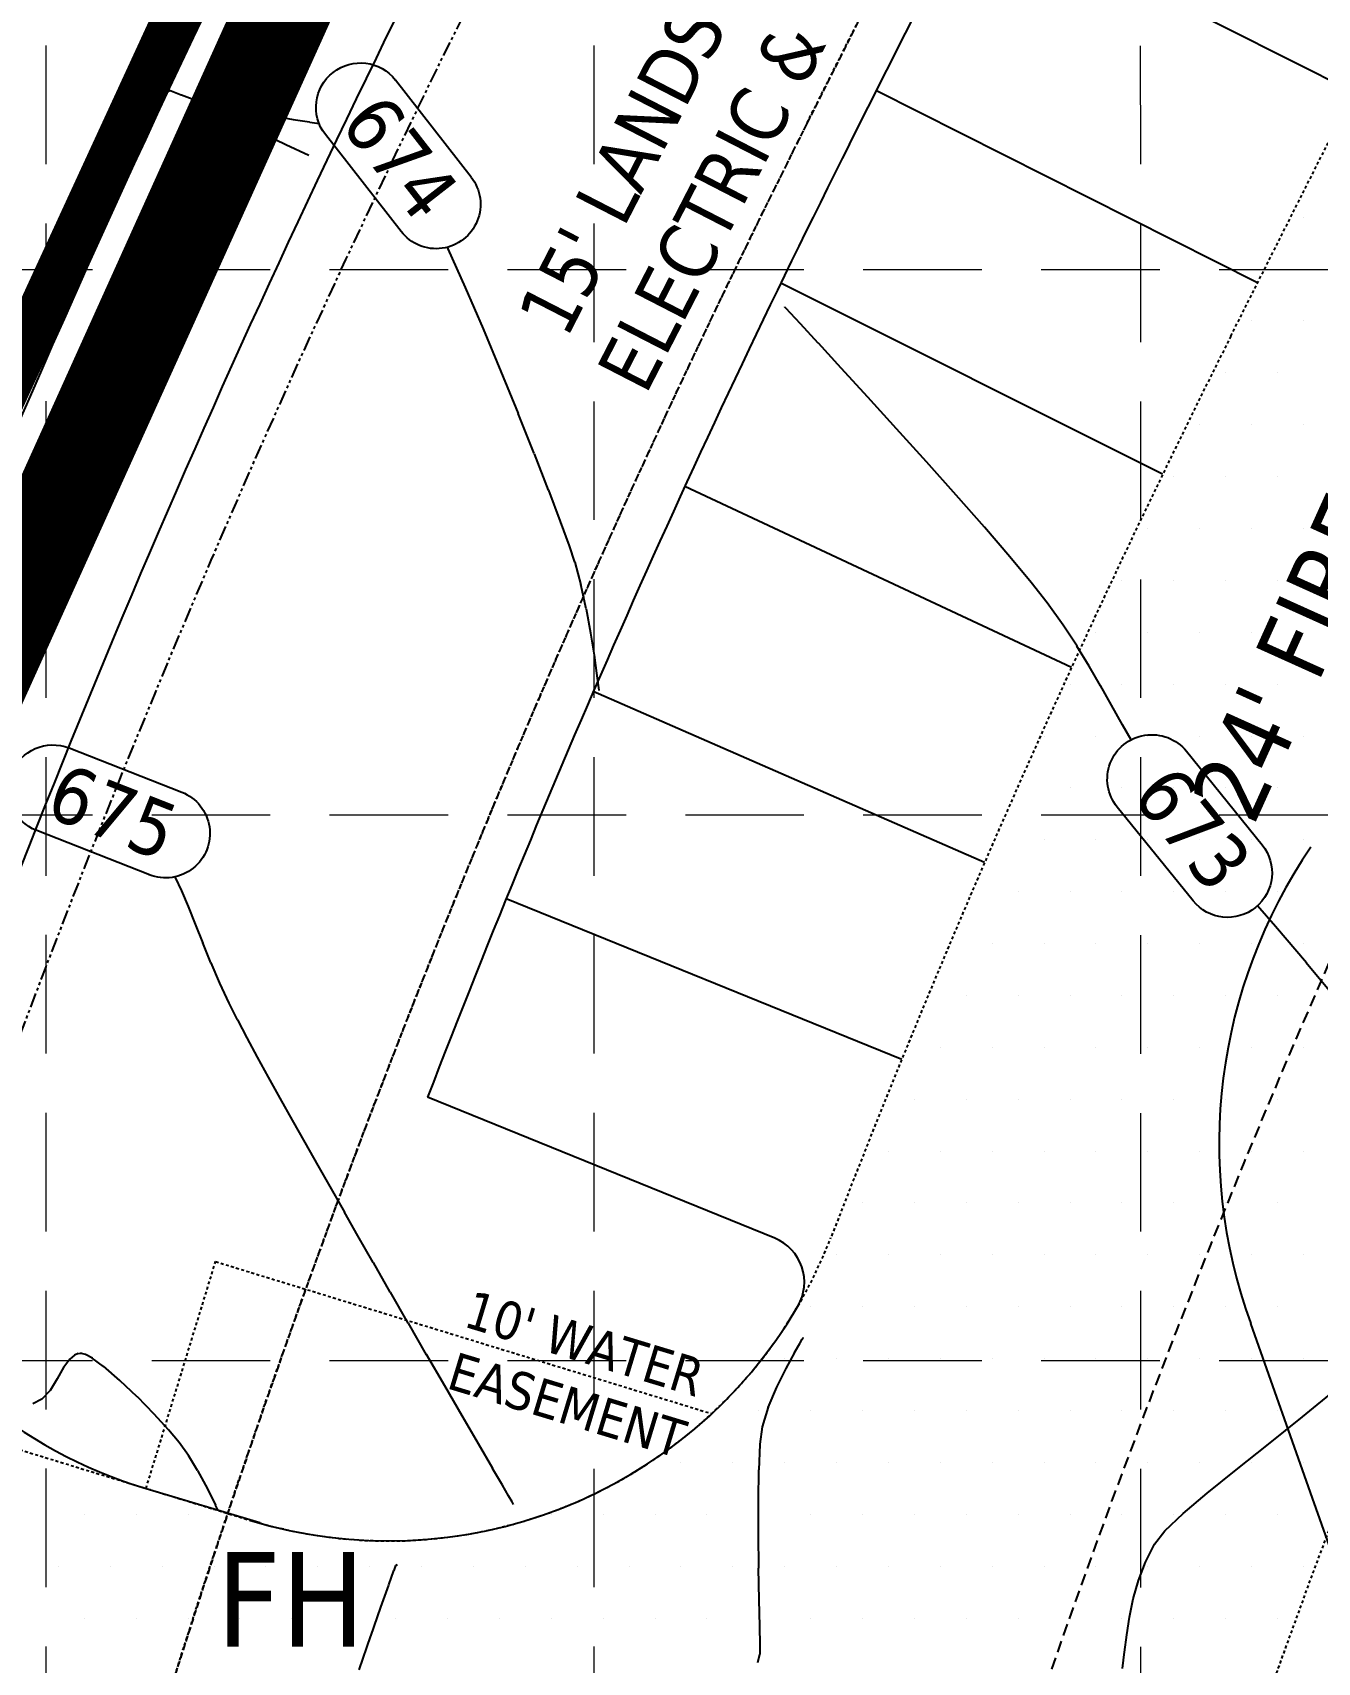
# Model space of a CAD drawing. Header units: inches. Extents: x 6967 to 7890, y 13663 to 15138.
# Drawn here: x 7129.1 to 7183.2, y 14203.8 to 14272.5 of the extents above; entities that cross this region are included whole.
import ezdxf

# ---------------------------------------------------------------- set-up
doc = ezdxf.new("R2010")
doc.units = ezdxf.units.IN
doc.header["$MEASUREMENT"] = 0
for name, pattern in [('DASHED', [0.75, 0.5, -0.25]), ('DASHED2', [0.375, 0.25, -0.125]), ('HIDDEN', [0.375, 0.25, -0.125]), ('XGWI003AR$0$HIDDEN2', [0.1875, 0.125, -0.0625]), ('xGWI003pt$0$HIDDEN2', [0.1875, 0.125, -0.0625]), ('xGWI003pt$0$PHANTOM2', [1.25, 0.625, -0.125, 0.125, -0.125, 0.125, -0.125])]:
    doc.linetypes.add(name, pattern=pattern)
for name, color, linetype in [('C-ANNO-EASE-N', 6, 'Continuous'), ('C-ANNO-WATR-N', 4, 'Continuous'), ('C-SITE-BLDG-STBK-N', 7, 'DASHED'), ('C-SITE-LSCP-STBK-N', 2, 'HIDDEN'), ('C-SITE-STBK-LSCP-N', 7, 'DASHED2'), ('EC', 35, 'Continuous'), ('GRID', 254, 'HIDDEN'), ('LIMITS OF DISTURBANCE', 1, 'HIDDEN'), ('PC', 35, 'Continuous'), ('SILT FENCE', 200, 'Continuous'), ('V-ESMT-ACCS-TXT-N', 7, 'Continuous'), ('V-ROAD-BACK-P', 2, 'Continuous'), ('XGWI003AR$0$C-PKNG-CURB-FACE-N', 4, 'Continuous'), ('XGWI003AR$0$C-PKNG-FIRE-HTCH-N', 2, 'Continuous'), ('XGWI003AR$0$C-PKNG-FIRE-N', 2, 'XGWI003AR$0$HIDDEN2'), ('XGWI003AR$0$C-PKNG-STRP-N', 6, 'Continuous'), ('XGWI003AR$0$C-SITE-WALK-N', 2, 'Continuous'), ('xGWI003pt$0$C-BNDY-E', 3, 'xGWI003pt$0$PHANTOM2'), ('xGWI003pt$0$C-EASE-WATR-N', 2, 'xGWI003pt$0$HIDDEN2'), ('xGWI003pt$0$C-ESMT-ELEC', 14, 'xGWI003pt$0$HIDDEN2')]:
    doc.layers.add(name, color=color, linetype=linetype)
doc.styles.add('L100', font='TAHOMA.TTF', dxfattribs={"height": 4})
doc.styles.add('L40', font='TAHOMA.TTF', dxfattribs={"height": 1.6})
doc.styles.add('L50', font='TAHOMA.TTF', dxfattribs={"height": 2})

msp = doc.modelspace()

# ---------------------------------------------------------------- linework, layer by layer
at = {"layer": 'C-SITE-BLDG-STBK-N'}
msp.add_arc((7559.18, 14068.524), 410, 153.27169, 170.49731, dxfattribs=at)
at = {"layer": 'C-SITE-LSCP-STBK-N', "color": 253}
msp.add_line((7195.907, 14336.538), (7161.729, 14268.667), dxfattribs=at)
msp.add_arc((7558.063, 14069.084), 443.751, 153.27139, 170.57301, dxfattribs=at)
at = {"layer": 'EC', "color": 35, "elevation": 674}
for points in [[(7136.161, 14269.594), (7135.912, 14269.735)], [(7137.604, 14268.815), (7137.274, 14268.985)], [(7138.151, 14268.533), (7137.604, 14268.815)]]:
    msp.add_lwpolyline(points, dxfattribs=at)
at = {"layer": 'EC', "color": 35, "extrusion": (-0.495683, -0.868504, 0), "elevation": -15930.467}
msp.add_lwpolyline([(-875.036, 674), (-875.411, 674)], dxfattribs=at)
at = {"layer": 'EC', "color": 35, "extrusion": (-0.484672, -0.874696, 0), "elevation": -15940.25}
msp.add_lwpolyline([(-673.289, 674), (-673.722, 674)], dxfattribs=at)
at = {"layer": 'EC', "color": 35, "extrusion": (0.462666, 0.886533, 0), "elevation": 15952.096}
msp.add_lwpolyline([(274.346, 674), (274.808, 674)], dxfattribs=at)
at = {"layer": 'EC', "color": 35, "extrusion": (-0.451806, -0.892116, 0), "elevation": -15954.249}
msp.add_lwpolyline([(-77.732, 674), (-78.545, 674)], dxfattribs=at)
at = {"layer": 'EC', "color": 35, "extrusion": (-0.440635, -0.897686, 0), "elevation": -15953.976}
msp.add_lwpolyline([(122.384, 674), (121.42, 674)], dxfattribs=at)
at = {"layer": 'EC', "color": 35, "extrusion": (-0.425493, -0.904962, 0), "elevation": -15949.669}
msp.add_lwpolyline([(391.446, 674), (390.378, 674)], dxfattribs=at)
at = {"layer": 'GRID', "color": 252, "linetype": 'HIDDEN', "lineweight": 0, "ltscale": 20}
for p, q in [((7129.617, 13779.423), (7129.689, 15112.735)), ((7152.792, 13779.419), (7152.669, 15112.65)), ((7175.876, 13779.416), (7175.641, 15112.67)), ((6991.593, 14262.486), (7865.68, 14262.486)), ((6991.593, 14239.484), (7865.68, 14239.484)), ((6991.593, 14216.481), (7865.68, 14216.481))]:
    msp.add_line(p, q, dxfattribs=at)
at = {"layer": 'LIMITS OF DISTURBANCE', "linetype": 'DASHED', "ltscale": 25, "const_width": 2}
msp.add_lwpolyline([(7626.68, 14301.006), (7537.696, 14305.63), (7486.929, 14312.377), (7396.549, 14337.663), (7372.92, 14344.826), (7341.409, 14355.654), (7272.761, 14383.79), (7321.112, 14493.627), (7084.447, 14614.894), (7078.433, 14602.87), (7300.437, 14489.887), (7255.526, 14390.868), (7231.156, 14402.508, 0.426649), (7192.435, 14387.891), (7143.122, 14290.437, 0.055483), (7100.956, 14177.591), (7091.992, 14135.021), (7118.278, 14130.517), (7275.487, 14103.266), (7373.361, 14083.725), (7470.495, 14064.556), (7646.846, 14024.455)], format="xyb", dxfattribs=at)
at = {"layer": 'PC', "color": 25, "extrusion": (0.705772, -0.708439, 0), "elevation": -5073.869}
msp.add_lwpolyline([(15125.941, 674), (15125.886, 674)], dxfattribs=at)
at = {"layer": 'PC', "color": 25, "extrusion": (0.6142, -0.78915, 0), "elevation": -6878.97}
msp.add_lwpolyline([(14395.121, 674), (14395.069, 674)], dxfattribs=at)
at = {"layer": 'PC', "color": 25, "extrusion": (-0.372244, -0.928135, 0), "elevation": -15900.415}
msp.add_lwpolyline([(1310.32, 674), (1310.165, 674)], dxfattribs=at)
at = {"layer": 'PC', "color": 25, "extrusion": (0.374859, 0.927082, 0), "elevation": 15904.046}
msp.add_lwpolyline([(-1265.868, 674), (-1265.491, 674)], dxfattribs=at)
at = {"layer": 'PC', "color": 25, "linetype": 'Continuous', "extrusion": (0.788347, 0.61523, 0)}
for points, elevation in [([(6854.657, 674), (6849.47, 674)], 14411.869), ([(6849.47, 674), (6854.657, 674)], 14408.126)]:
    msp.add_lwpolyline(points, dxfattribs=dict(at, elevation=elevation))
at = {"layer": 'PC', "color": 25}
for points, elevation in [([(7135.797, 14269.657), (7135.341, 14269.828)], 674), ([(7136.26, 14269.508), (7135.797, 14269.657)], 674), ([(7136.61, 14269.429), (7136.26, 14269.508)], 674), ([(7138.831, 14269.045), (7138.202, 14269.163)], 674), ([(7140.065, 14268.786), (7139.467, 14268.903)], 674), ([(7148.074, 14259.975), (7147.322, 14261.721)], 674), ([(7163.165, 14258.322), (7162.201, 14259.369)], 673), ([(7164.283, 14257.102), (7163.165, 14258.322)], 673), ([(7165.5, 14255.764), (7164.283, 14257.102)], 673), ([(7166.763, 14254.366), (7165.5, 14255.764)], 673), ([(7150.826, 14253.177), (7150.226, 14254.715)], 674), ([(7168.016, 14252.963), (7166.763, 14254.366)], 673), ([(7151.937, 14250.147), (7151.706, 14250.826)], 674), ([(7171.851, 14248.428), (7171.178, 14249.287)], 673), ([(7152.607, 14247.148), (7152.42, 14248.166)], 674), ([(7174.101, 14244.934), (7173.623, 14245.758)], 673), ([(7152.948, 14244.73), (7152.949, 14244.733)], 674), ([(7152.952, 14244.743), (7152.954, 14244.751)], 674), ([(7175.028, 14243.281), (7174.561, 14244.115)], 673), ([(7175.388, 14242.653), (7175.028, 14243.281)], 673), ([(7135.646, 14235.618), (7135.364, 14236.281)], 675), ([(7136.257, 14234.083), (7135.942, 14234.879)], 675), ([(7138.116, 14230.084), (7137.718, 14230.842)], 675), ([(7138.551, 14229.277), (7138.116, 14230.084)], 675), ([(7139.511, 14227.538), (7139.017, 14228.426)], 675), ([(7140.028, 14226.618), (7139.511, 14227.538)], 675), ([(7140.563, 14225.672), (7140.028, 14226.618)], 675), ([(7141.668, 14223.722), (7141.111, 14224.705)], 675), ([(7142.23, 14222.731), (7141.668, 14223.722)], 675), ([(7161.419, 14217.203), (7161.523, 14217.381)], 674), ([(7161.553, 14217.438), (7161.556, 14217.446)], 674), ([(7130.107, 14215.706), (7129.809, 14215.218)], 676), ([(7160.447, 14215.357), (7160.838, 14216.152)], 674), ([(7147.184, 14214.143), (7146.448, 14215.408)], 675), ([(7182.617, 14214.103), (7184.07, 14215.297)], 673), ([(7159.841, 14213.681), (7160.092, 14214.508)], 674), ([(7147.865, 14212.972), (7147.184, 14214.143)], 675), ([(7159.747, 14212.949), (7159.841, 14213.681)], 674), ([(7136.367, 14211.232), (7136.032, 14211.847)], 676), ([(7149.14, 14210.777), (7148.881, 14211.224)], 675), ([(7136.851, 14210.241), (7136.784, 14210.388)], 676), ([(7136.872, 14210.194), (7136.851, 14210.241)], 676), ([(7149.351, 14210.413), (7149.287, 14210.525)], 675), ([(7176.812, 14209.302), (7177.576, 14210.027)], 673), ([(7175.99, 14207.973), (7176.368, 14208.742)], 673), ([(7143.752, 14206.078), (7144.085, 14207.017)], 675), ([(7143.33, 14204.866), (7143.752, 14206.078)], 675), ([(7159.745, 14204.475), (7159.733, 14205.276)], 674)]:
    msp.add_lwpolyline(points, dxfattribs=dict(at, elevation=elevation))
at = {"layer": 'PC', "color": 25, "extrusion": (-0.171971, -0.985102, 0), "elevation": -15284.136}
msp.add_lwpolyline([(4576.817, 674), (4576.354, 674)], dxfattribs=at)
at = {"layer": 'PC', "color": 25, "extrusion": (-0.158989, -0.98728, 0), "elevation": -15222.563}
msp.add_lwpolyline([(4778.163, 674), (4777.617, 674)], dxfattribs=at)
at = {"layer": 'PC', "color": 25, "extrusion": (-0.164689, -0.986345, 0), "elevation": -15249.911}
msp.add_lwpolyline([(4690.752, 674), (4690.148, 674)], dxfattribs=at)
at = {"layer": 'PC', "color": 25, "extrusion": (-0.218151, -0.975915, 0), "elevation": -15482.717}
msp.add_lwpolyline([(3854.745, 674), (3854.093, 674)], dxfattribs=at)
at = {"layer": 'PC', "color": 25, "extrusion": (-0.146915, -0.989149, 0), "elevation": -15162.942}
msp.add_lwpolyline([(4966.978, 674), (4966.282, 674)], dxfattribs=at)
at = {"layer": 'PC', "color": 25, "extrusion": (-0.154058, -0.988062, 0), "elevation": -15198.431}
msp.add_lwpolyline([(4857.708, 674), (4857.301, 674)], dxfattribs=at)
at = {"layer": 'PC', "color": 25, "extrusion": (0.904959, 0.425498, 0), "elevation": 12536.402}
msp.add_lwpolyline([(9866.894, 674), (9866.97, 674)], dxfattribs=at)
at = {"layer": 'PC', "color": 25, "extrusion": (0.912958, 0.408054, 0), "elevation": 12344.756}
msp.add_lwpolyline([(10103.855, 674), (10105.641, 674)], dxfattribs=at)
at = {"layer": 'PC', "color": 25, "extrusion": (0.731584, 0.681751, 0), "elevation": 14961.103}
msp.add_lwpolyline([(5551.171, 673), (5551.182, 673)], dxfattribs=at)
at = {"layer": 'PC', "color": 25, "extrusion": (0.731893, 0.681419, 0), "elevation": 14958.582}
msp.add_lwpolyline([(5557.875, 673), (5557.959, 673)], dxfattribs=at)
at = {"layer": 'PC', "color": 25, "extrusion": (0.732389, 0.680886, 0), "elevation": 14954.531}
msp.add_lwpolyline([(5568.491, 673), (5568.766, 673)], dxfattribs=at)
at = {"layer": 'PC', "color": 25, "extrusion": (0.733144, 0.680074, 0), "elevation": 14948.349}
msp.add_lwpolyline([(5584.451, 673), (5585.066, 673)], dxfattribs=at)
at = {"layer": 'PC', "color": 25, "extrusion": (0.92246, 0.386092, 0), "elevation": 12099.482}
msp.add_lwpolyline([(10392.495, 674), (10394.44, 674)], dxfattribs=at)
at = {"layer": 'PC', "color": 25, "extrusion": (0.734246, 0.678884, 0), "elevation": 14939.269}
msp.add_lwpolyline([(5607.582, 673), (5608.695, 673)], dxfattribs=at)
at = {"layer": 'PC', "color": 25, "extrusion": (0.925742, 0.378157, 0), "elevation": 12009.794}
msp.add_lwpolyline([(10494.094, 674), (10496.012, 674)], dxfattribs=at)
at = {"layer": 'PC', "color": 25, "extrusion": (0.928632, 0.371001, 0), "elevation": 11928.446}
msp.add_lwpolyline([(10584.65, 674), (10586.47, 674)], dxfattribs=at)
at = {"layer": 'PC', "color": 25, "extrusion": (0.934629, 0.355623, 0), "elevation": 11752.135}
msp.add_lwpolyline([(10777.026, 674), (10778.437, 674)], dxfattribs=at)
at = {"layer": 'PC', "color": 25, "extrusion": (0.750605, 0.660752, 0), "elevation": 14798.014}
msp.add_lwpolyline([(5960.262, 673), (5962.063, 673)], dxfattribs=at)
at = {"layer": 'PC', "color": 25, "extrusion": (0.938963, 0.344018, 0), "elevation": 11617.729}
msp.add_lwpolyline([(10920.684, 674), (10921.783, 674)], dxfattribs=at)
at = {"layer": 'PC', "color": 25, "extrusion": (0.757512, 0.652821, 0), "elevation": 14734.511}
msp.add_lwpolyline([(6113.921, 673), (6115.563, 673)], dxfattribs=at)
at = {"layer": 'PC', "color": 25, "extrusion": (0.965197, 0.261525, 0), "elevation": 10629.797}
msp.add_lwpolyline([(11882.793, 674), (11883.783, 674)], dxfattribs=at)
at = {"layer": 'PC', "color": 25, "extrusion": (0.768275, 0.64012, 0), "elevation": 14630.69}
msp.add_lwpolyline([(6356.956, 673), (6358.361, 673)], dxfattribs=at)
at = {"layer": 'PC', "color": 25, "extrusion": (0.976981, 0.213329, 0), "elevation": 10027.316}
msp.add_lwpolyline([(12394.365, 674), (12395.415, 674)], dxfattribs=at)
at = {"layer": 'PC', "color": 25, "extrusion": (0.814145, 0.580661, 0), "elevation": 14112.439}
msp.add_lwpolyline([(7434.718, 673), (7435.873, 673)], dxfattribs=at)
at = {"layer": 'PC', "color": 25, "extrusion": (0.834817, 0.550528, 0), "elevation": 13831.382}
msp.add_lwpolyline([(7944.307, 673), (7945.366, 673)], dxfattribs=at)
at = {"layer": 'PC', "color": 25, "extrusion": (0.987397, 0.158262, 0), "elevation": 9317.248}
msp.add_lwpolyline([(12934.664, 674), (12935.606, 674)], dxfattribs=at)
at = {"layer": 'PC', "color": 25, "extrusion": (0.852288, 0.523072, 0), "elevation": 13565.555}
msp.add_lwpolyline([(8389.172, 673), (8390.163, 673)], dxfattribs=at)
at = {"layer": 'PC', "color": 25, "extrusion": (0.989984, 0.141179, 0), "elevation": 9092.38}
msp.add_lwpolyline([(13092.941, 674), (13093.712, 674)], dxfattribs=at)
at = {"layer": 'PC', "color": 25, "extrusion": (0.991768, 0.128048, 0), "elevation": 8918.079}
msp.add_lwpolyline([(13211.761, 674), (13212.281, 674)], dxfattribs=at)
at = {"layer": 'PC', "color": 25, "extrusion": (0.992978, 0.1183, 0), "elevation": 8787.883}
msp.add_lwpolyline([(13298.526, 674), (13298.717, 674)], dxfattribs=at)
at = {"layer": 'PC', "color": 25, "extrusion": (0.959348, -0.282225, 0), "elevation": 2841.956}
msp.add_lwpolyline([(15684.399, 674), (15684.41, 674)], dxfattribs=at)
at = {"layer": 'PC', "color": 25, "extrusion": (0.871935, 0.489621, 0), "elevation": 13229.97}
msp.add_lwpolyline([(8907.133, 673), (8908.074, 673)], dxfattribs=at)
at = {"layer": 'PC', "color": 25, "linetype": 'Continuous', "extrusion": (-0.36566, -0.930748, 0), "elevation": -15863.387}
msp.add_lwpolyline([(1428.966, 675), (1434.062, 675)], dxfattribs=at)
at = {"layer": 'PC', "color": 25, "linetype": 'Continuous', "elevation": 673}
msp.add_lwpolyline([(7177.716, 14242.171), (7180.912, 14238.22)], dxfattribs=at)
at = {"layer": 'PC', "color": 25, "linetype": 'Continuous', "extrusion": (0.777523, 0.628855, 0), "elevation": 14533.346}
msp.add_lwpolyline([(6554.788, 673), (6559.87, 673)], dxfattribs=at)
at = {"layer": 'PC', "color": 25, "linetype": 'Continuous', "extrusion": (0.36566, 0.930748, 0), "elevation": 15859.645}
msp.add_lwpolyline([(-1434.062, 675), (-1428.966, 675)], dxfattribs=at)
at = {"layer": 'PC', "color": 25, "extrusion": (0.859442, 0.511233, 0), "elevation": 13410.546}
msp.add_lwpolyline([(8588.052, 675), (8588.083, 675)], dxfattribs=at)
at = {"layer": 'PC', "color": 25, "extrusion": (0.901016, 0.433785, 0), "elevation": 12604.569}
msp.add_lwpolyline([(9731.905, 675), (9732.534, 675)], dxfattribs=at)
at = {"layer": 'PC', "color": 25, "extrusion": (0.928351, 0.371704, 0), "elevation": 11915.822}
msp.add_lwpolyline([(10562.511, 675), (10563.307, 675)], dxfattribs=at)
at = {"layer": 'PC', "color": 25, "extrusion": (0.758043, 0.652204, 0), "elevation": 14727.85}
msp.add_lwpolyline([(6106.798, 673), (6107.946, 673)], dxfattribs=at)
at = {"layer": 'PC', "color": 25, "extrusion": (0.761828, 0.64778, 0), "elevation": 14692.045}
msp.add_lwpolyline([(6190.425, 673), (6192.442, 673)], dxfattribs=at)
at = {"layer": 'PC', "color": 25, "extrusion": (0.926645, 0.375938, 0), "elevation": 11963.904}
msp.add_lwpolyline([(10506.254, 675), (10507.154, 675)], dxfattribs=at)
at = {"layer": 'PC', "color": 25, "extrusion": (0.918552, 0.395301, 0), "elevation": 12181.749}
msp.add_lwpolyline([(10251.943, 675), (10252.871, 675)], dxfattribs=at)
at = {"layer": 'PC', "color": 25, "extrusion": (0.769276, 0.638917, 0), "elevation": 14619.394}
msp.add_lwpolyline([(6358.04, 673), (6360.1, 673)], dxfattribs=at)
at = {"layer": 'PC', "color": 25, "extrusion": (0.905021, 0.425367, 0), "elevation": 12513.093}
msp.add_lwpolyline([(9843.848, 675), (9844.788, 675)], dxfattribs=at)
at = {"layer": 'PC', "color": 25, "extrusion": (0.892071, 0.451895, 0), "elevation": 12798.194}
msp.add_lwpolyline([(9469.431, 675), (9470.22, 675)], dxfattribs=at)
at = {"layer": 'PC', "color": 25, "extrusion": (0.876743, 0.48096, 0), "elevation": 13102.383}
msp.add_lwpolyline([(9041.086, 675), (9042.056, 675)], dxfattribs=at)
at = {"layer": 'PC', "color": 25, "extrusion": (0.869903, 0.493222, 0), "elevation": 13228.014}
msp.add_lwpolyline([(8851.967, 675), (8853.079, 675)], dxfattribs=at)
at = {"layer": 'PC', "color": 25, "extrusion": (0.869409, 0.494093, 0), "elevation": 13236.869}
msp.add_lwpolyline([(8835.31, 675), (8836.448, 675)], dxfattribs=at)
at = {"layer": 'PC', "color": 25, "extrusion": (0.867718, 0.497057, 0), "elevation": 13266.94}
msp.add_lwpolyline([(8788.783, 675), (8790.091, 675)], dxfattribs=at)
at = {"layer": 'PC', "color": 25, "extrusion": (0.866607, 0.498992, 0), "elevation": 13286.518}
msp.add_lwpolyline([(8757.726, 675), (8759.157, 675)], dxfattribs=at)
at = {"layer": 'PC', "color": 25, "extrusion": (0.865835, 0.50033, 0), "elevation": 13300.033}
msp.add_lwpolyline([(8735.678, 675), (8737.187, 675)], dxfattribs=at)
at = {"layer": 'PC', "color": 25, "extrusion": (0.865284, 0.501283, 0), "elevation": 13309.642}
msp.add_lwpolyline([(8719.492, 675), (8721.031, 675)], dxfattribs=at)
at = {"layer": 'PC', "color": 25, "extrusion": (0.868102, -0.496386, 0), "elevation": -840.382}
msp.add_lwpolyline([(15896.364, 674), (15896.809, 674)], dxfattribs=at)
at = {"layer": 'PC', "color": 25, "extrusion": (0.879028, -0.476771, 0), "elevation": -483.256}
msp.add_lwpolyline([(15911.876, 674), (15911.941, 674)], dxfattribs=at)
at = {"layer": 'PC', "color": 25, "extrusion": (0.805489, -0.59261, 0), "elevation": -2681.215}
msp.add_lwpolyline([(15676.959, 676), (15676.547, 676)], dxfattribs=at)
at = {"layer": 'PC', "color": 25, "extrusion": (0.636963, -0.770894, 0), "elevation": -6417.495}
msp.add_lwpolyline([(14552.645, 676), (14552.379, 676)], dxfattribs=at)
at = {"layer": 'PC', "color": 25, "extrusion": (0.374411, -0.927263, 0), "elevation": -10512.764}
msp.add_lwpolyline([(11935.218, 676), (11935.054, 676)], dxfattribs=at)
at = {"layer": 'PC', "color": 25, "extrusion": (0.150254, -0.988647, 0), "elevation": -12983.91}
msp.add_lwpolyline([(9186.253, 676), (9186.17, 676)], dxfattribs=at)
at = {"layer": 'PC', "color": 25, "extrusion": (-0.041935, -0.99912, 0), "elevation": -14503.316}
msp.add_lwpolyline([(6528.692, 676), (6528.628, 676)], dxfattribs=at)
at = {"layer": 'PC', "color": 25, "extrusion": (-0.275581, -0.961278, 0), "elevation": -15631.483}
msp.add_lwpolyline([(2937.292, 676), (2937.13, 676)], dxfattribs=at)
at = {"layer": 'PC', "color": 25, "extrusion": (0.468797, 0.883306, 0), "elevation": 15900.857}
msp.add_lwpolyline([(365.314, 676), (365.645, 676)], dxfattribs=at)
at = {"layer": 'PC', "color": 25, "extrusion": (-0.585016, -0.811022, 0), "elevation": -15702.049}
msp.add_lwpolyline([(-2532.464, 676), (-2533.053, 676)], dxfattribs=at)
at = {"layer": 'PC', "color": 25, "extrusion": (0.86489, 0.501961, 0), "elevation": 13316.473}
msp.add_lwpolyline([(8707.531, 675), (8709.056, 675)], dxfattribs=at)
at = {"layer": 'PC', "color": 25, "extrusion": (0.878921, -0.476967, 0), "elevation": -486.821}
msp.add_lwpolyline([(15910.361, 674), (15911.117, 674)], dxfattribs=at)
at = {"layer": 'PC', "color": 25, "extrusion": (0.86907, -0.494689, 0), "elevation": -835.797}
msp.add_lwpolyline([(15882.206, 676), (15881.63, 676)], dxfattribs=at)
at = {"layer": 'PC', "color": 25, "extrusion": (0.652154, 0.758086, 0), "elevation": 15428.34}
msp.add_lwpolyline([(3863.55, 676), (3864.46, 676)], dxfattribs=at)
at = {"layer": 'PC', "color": 25, "extrusion": (0.71492, -0.699206, 0), "elevation": -4842.118}
msp.add_lwpolyline([(15147.954, 676), (15147.454, 676)], dxfattribs=at)
at = {"layer": 'PC', "color": 25, "extrusion": (0.691183, 0.722679, 0), "elevation": 15203.394}
msp.add_lwpolyline([(4669.912, 676), (4670.923, 676)], dxfattribs=at)
at = {"layer": 'PC', "color": 25, "extrusion": (0.922654, -0.38563, 0), "elevation": 1124.745}
msp.add_lwpolyline([(15876.211, 674), (15877.132, 674)], dxfattribs=at)
at = {"layer": 'PC', "color": 25, "extrusion": (0.456694, -0.889624, 0), "elevation": -9389.895}
msp.add_lwpolyline([(12834.381, 676), (12833.943, 676)], dxfattribs=at)
at = {"layer": 'PC', "color": 25, "extrusion": (0.716252, 0.697841, 0), "elevation": 15029.152}
msp.add_lwpolyline([(5202.438, 676), (5203.446, 676)], dxfattribs=at)
at = {"layer": 'PC', "color": 25, "extrusion": (0.736805, 0.676106, 0), "elevation": 14866.821}
msp.add_lwpolyline([(5648.735, 676), (5649.637, 676)], dxfattribs=at)
at = {"layer": 'PC', "color": 25, "extrusion": (0.624196, -0.781267, 0), "elevation": -6621.653}
msp.add_lwpolyline([(14482.098, 673), (14483.937, 673)], dxfattribs=at)
at = {"layer": 'PC', "color": 25, "extrusion": (0.760394, 0.649463, 0), "elevation": 14656.429}
msp.add_lwpolyline([(6173.418, 676), (6174.111, 676)], dxfattribs=at)
at = {"layer": 'PC', "color": 25, "extrusion": (0.812125, 0.583483, 0), "elevation": 14087.779}
msp.add_lwpolyline([(7378.776, 676), (7379.465, 676)], dxfattribs=at)
at = {"layer": 'PC', "color": 25, "extrusion": (0.864455, 0.502711, 0), "elevation": 13324.021}
msp.add_lwpolyline([(8691.957, 675), (8693.159, 675)], dxfattribs=at)
at = {"layer": 'PC', "color": 25, "extrusion": (0.998723, -0.050512, 0), "elevation": 6432.687}
msp.add_lwpolyline([(14555.384, 674), (14556.456, 674)], dxfattribs=at)
at = {"layer": 'PC', "color": 25, "extrusion": (0.62119, -0.78366, 0), "elevation": -6677.249}
msp.add_lwpolyline([(14454.813, 673), (14456.549, 673)], dxfattribs=at)
at = {"layer": 'PC', "color": 25, "extrusion": (0.854214, 0.519922, 0), "elevation": 13484.745}
msp.add_lwpolyline([(8429.78, 676), (8430.511, 676)], dxfattribs=at)
at = {"layer": 'PC', "color": 25, "extrusion": (0.864593, 0.502474, 0), "elevation": 13321.634}
msp.add_lwpolyline([(8694.795, 675), (8695.615, 675)], dxfattribs=at)
at = {"layer": 'PC', "color": 25, "extrusion": (0.999852, -0.017197, 0), "elevation": 6914.234}
msp.add_lwpolyline([(14331.599, 674), (14332.9, 674)], dxfattribs=at)
at = {"layer": 'PC', "color": 25, "extrusion": (0.627217, -0.778845, 0), "elevation": -6565.544}
msp.add_lwpolyline([(14504.324, 673), (14505.893, 673)], dxfattribs=at)
at = {"layer": 'PC', "color": 25, "extrusion": (0.893091, 0.449876, 0), "elevation": 12766.72}
msp.add_lwpolyline([(9480.847, 676), (9481.441, 676)], dxfattribs=at)
at = {"layer": 'PC', "color": 25, "extrusion": (0.646214, -0.763156, 0), "elevation": -6206.218}
msp.add_lwpolyline([(14660.332, 673), (14661.672, 673)], dxfattribs=at)
at = {"layer": 'PC', "color": 25, "extrusion": (0.902652, 0.430372, 0), "elevation": 12557.784}
msp.add_lwpolyline([(9755.555, 676), (9755.904, 676)], dxfattribs=at)
at = {"layer": 'PC', "color": 25, "extrusion": (0.914963, 0.403538, 0), "elevation": 12264.322}
msp.add_lwpolyline([(10121.8, 676), (10121.807, 676)], dxfattribs=at)
at = {"layer": 'PC', "color": 25, "extrusion": (0.865243, 0.501352, 0), "elevation": 13310.348}
msp.add_lwpolyline([(8711.254, 675), (8711.546, 675)], dxfattribs=at)
at = {"layer": 'PC', "color": 25, "extrusion": (1, 0.000800601, 0), "elevation": 7171.045}
msp.add_lwpolyline([(14203.42, 674), (14204.84, 674)], dxfattribs=at)
at = {"layer": 'PC', "color": 25, "extrusion": (0.999935, 0.011424, 0), "elevation": 7321.531}
msp.add_lwpolyline([(14125.006, 674), (14126.436, 674)], dxfattribs=at)
at = {"layer": 'PC', "color": 25, "extrusion": (0.783956, -0.620816, 0), "elevation": -3195.057}
msp.add_lwpolyline([(15594.236, 673), (15594.951, 673)], dxfattribs=at)
at = {"layer": 'PC', "color": 25, "extrusion": (0.940947, -0.338553, 0), "elevation": 1912.376}
msp.add_lwpolyline([(15786.707, 675), (15787.353, 675)], dxfattribs=at)
at = {"layer": 'PC', "color": 25, "extrusion": (0.939121, -0.343588, 0), "elevation": 1827.799}
msp.add_lwpolyline([(15797.369, 675), (15797.6, 675)], dxfattribs=at)
at = {"layer": 'PC', "color": 25, "extrusion": (0.419889, -0.907576, 0), "elevation": -9894.847}
msp.add_lwpolyline([(12449.779, 675), (12449.863, 675)], dxfattribs=at)
at = {"layer": 'PC', "color": 25, "extrusion": (0.999847, 0.017464, 0), "elevation": 7406.714}
msp.add_lwpolyline([(14079.195, 674), (14080.525, 674)], dxfattribs=at)
at = {"layer": 'PC', "color": 25, "extrusion": (0.935875, -0.352333, 0), "elevation": 1709.89}
msp.add_lwpolyline([(15824.394, 673), (15825.221, 673)], dxfattribs=at)
at = {"layer": 'PC', "color": 25, "extrusion": (0.962127, -0.272602, 0), "elevation": 3031.014}
msp.add_lwpolyline([(15624.438, 673), (15625.24, 673)], dxfattribs=at)
at = {"layer": 'PC', "color": 25, "extrusion": (0.99981, 0.01947, 0), "elevation": 7434.952}
msp.add_lwpolyline([(14063.183, 674), (14064.304, 674)], dxfattribs=at)
at = {"layer": 'PC', "color": 25, "extrusion": (0.978405, -0.206696, 0), "elevation": 4084.113}
msp.add_lwpolyline([(15382.007, 673), (15382.787, 673)], dxfattribs=at)
at = {"layer": 'PC', "color": 25, "extrusion": (0.987601, -0.156983, 0), "elevation": 4856.306}
msp.add_lwpolyline([(15155.18, 673), (15155.937, 673)], dxfattribs=at)
at = {"layer": 'PC', "color": 25, "extrusion": (0.946371, -0.323082, 0), "elevation": 2170.899}
msp.add_lwpolyline([(15749.45, 675), (15750.955, 675)], dxfattribs=at)
at = {"layer": 'PC', "color": 25, "extrusion": (0.992131, -0.125203, 0), "elevation": 5340.246}
msp.add_lwpolyline([(14990.767, 673), (14991.497, 673)], dxfattribs=at)
at = {"layer": 'PC', "color": 25, "extrusion": (0.9749, -0.222645, 0), "elevation": 3817.55}
msp.add_lwpolyline([(15441.297, 674), (15441.656, 674)], dxfattribs=at)
at = {"layer": 'PC', "color": 25, "extrusion": (0.999872, -0.015983, 0), "elevation": 6931.805}
msp.add_lwpolyline([(14316.721, 674), (14317.092, 674)], dxfattribs=at)
at = {"layer": 'PC', "color": 25, "extrusion": (0.993572, -0.113198, 0), "elevation": 5521.101}
msp.add_lwpolyline([(14924.407, 673), (14925.105, 673)], dxfattribs=at)
at = {"layer": 'PC', "color": 25, "linetype": 'Continuous', "extrusion": (0, 0, -1)}
for centre, radius, start, end in [((-7142.891, 14269.318, -674), 1.871, 322.03134, 142.03134), ((-7146.082, 14265.229, -674), 1.871, 142.03134, 322.03134), ((-7129.93, 14240.566, -675), 1.871, 291.44821, 111.44821), ((-7176.258, 14240.992, -673), 1.875, 321.03432, 141.03432), ((-7134.674, 14238.703, -675), 1.871, 111.44821, 291.44821), ((-7179.454, 14237.041, -673), 1.875, 141.03432, 321.03432)]:
    msp.add_arc(centre, radius, start, end, dxfattribs=at)
at = {"layer": 'SILT FENCE', "linetype": 'Continuous', "ltscale": 25, "const_width": 4}
msp.add_lwpolyline([(7117.596, 14220.546), (7125.359, 14241.766), (7144.64, 14284.476), (7191.6, 14377.338), (7241.137, 14390.542), (7283.264, 14368.127), (7378.578, 14333.281, 0.080719), (7711.3, 14276.134), (7748.413, 14279.865, -0.375451), (7785.086, 14252.517), (7783.081, 14036.211)], format="xyb", dxfattribs=at)
at = {"layer": 'V-ESMT-ACCS-TXT-N'}
for p, q in [((7183.035, 14210.684), (7180.429, 14218.041)), ((7184.287, 14207.149), (7183.035, 14210.684))]:
    msp.add_line(p, q, dxfattribs=at)
msp.add_arc((7201.289, 14225.612), 22.191, 145.66681, 199.947, dxfattribs=at)
at = {"layer": 'V-ROAD-BACK-P', "color": 7}
msp.add_lwpolyline([(7092.401, 14126.504), (7093.788, 14135.643, -0.07691), (7139.491, 14279.744), (7193.107, 14385.534)], format="xyb", dxfattribs=at)
at = {"layer": 'XGWI003AR$0$C-PKNG-CURB-FACE-N', "color": 7}
for p, q in [((7163.515, 14267.768), (7197.028, 14334.318)), ((7160.361, 14221.635), (7145.719, 14227.581)), ((7133.854, 14211.09), (7138.656, 14209.657))]:
    msp.add_line(p, q, dxfattribs=at)
for centre, radius, start, end in [((7559.18, 14068.524), 443, 153.27169, 158.95838), ((7139.573, 14230.255), 20, 158.96607, 253.38552), ((7159.609, 14219.782), 2, 329.65544, 67.89855), ((7144.075, 14228.876), 20, 252.96463, 329.65544)]:
    msp.add_arc(centre, radius, start, end, dxfattribs=at)
at = {"layer": 'XGWI003AR$0$C-PKNG-FIRE-HTCH-N', "color": 255}
for p, q in [((7182.656, 14264.688), (7182.656, 14264.688)), ((7181.562, 14262.5), (7181.562, 14262.5)), ((7180.469, 14260.312), (7180.469, 14260.312)), ((7182.656, 14260.312), (7182.656, 14260.312)), ((7179.375, 14258.125), (7179.375, 14258.125)), ((7181.562, 14258.125), (7181.562, 14258.125)), ((7178.281, 14255.938), (7178.281, 14255.938)), ((7180.469, 14255.938), (7180.469, 14255.938)), ((7182.656, 14255.938), (7182.656, 14255.938)), ((7177.188, 14253.75), (7177.188, 14253.75)), ((7179.375, 14253.75), (7179.375, 14253.75)), ((7181.562, 14253.75), (7181.562, 14253.75)), ((7176.094, 14251.562), (7176.094, 14251.562)), ((7178.281, 14251.562), (7178.281, 14251.562)), ((7180.469, 14251.562), (7180.469, 14251.562)), ((7182.656, 14251.562), (7182.656, 14251.562)), ((7175, 14249.375), (7175, 14249.375)), ((7177.188, 14249.375), (7177.188, 14249.375)), ((7179.375, 14249.375), (7179.375, 14249.375)), ((7181.562, 14249.375), (7181.562, 14249.375)), ((7173.906, 14247.188), (7173.906, 14247.188)), ((7176.094, 14247.188), (7176.094, 14247.188)), ((7178.281, 14247.188), (7178.281, 14247.188)), ((7180.469, 14247.188), (7180.469, 14247.188)), ((7182.656, 14247.188), (7182.656, 14247.188)), ((7172.812, 14245), (7172.812, 14245)), ((7175, 14245), (7175, 14245)), ((7177.188, 14245), (7177.188, 14245)), ((7179.375, 14245), (7179.375, 14245)), ((7181.562, 14245), (7181.562, 14245)), ((7171.719, 14242.812), (7171.719, 14242.812)), ((7173.906, 14242.812), (7173.906, 14242.812)), ((7176.094, 14242.812), (7176.094, 14242.812)), ((7178.281, 14242.812), (7178.281, 14242.812)), ((7180.469, 14242.812), (7180.469, 14242.812)), ((7182.656, 14242.812), (7182.656, 14242.812)), ((7170.625, 14240.625), (7170.625, 14240.625)), ((7172.812, 14240.625), (7172.812, 14240.625)), ((7175, 14240.625), (7175, 14240.625)), ((7177.188, 14240.625), (7177.188, 14240.625)), ((7179.375, 14240.625), (7179.375, 14240.625)), ((7181.562, 14240.625), (7181.562, 14240.625)), ((7171.719, 14238.438), (7171.719, 14238.438)), ((7173.906, 14238.438), (7173.906, 14238.438)), ((7176.094, 14238.438), (7176.094, 14238.438)), ((7178.281, 14238.438), (7178.281, 14238.438)), ((7180.469, 14238.438), (7180.469, 14238.438)), ((7182.656, 14238.438), (7182.656, 14238.438)), ((7170.625, 14236.25), (7170.625, 14236.25)), ((7172.812, 14236.25), (7172.812, 14236.25)), ((7175, 14236.25), (7175, 14236.25)), ((7177.188, 14236.25), (7177.188, 14236.25)), ((7179.375, 14236.25), (7179.375, 14236.25)), ((7181.562, 14236.25), (7181.562, 14236.25)), ((7169.531, 14234.062), (7169.531, 14234.062)), ((7171.719, 14234.062), (7171.719, 14234.062)), ((7173.906, 14234.062), (7173.906, 14234.062)), ((7176.094, 14234.062), (7176.094, 14234.062)), ((7178.281, 14234.062), (7178.281, 14234.062)), ((7180.469, 14234.062), (7180.469, 14234.062)), ((7182.656, 14234.062), (7182.656, 14234.062)), ((7168.438, 14231.875), (7168.438, 14231.875)), ((7170.625, 14231.875), (7170.625, 14231.875)), ((7172.812, 14231.875), (7172.812, 14231.875)), ((7175, 14231.875), (7175, 14231.875)), ((7177.188, 14231.875), (7177.188, 14231.875)), ((7179.375, 14231.875), (7179.375, 14231.875)), ((7181.562, 14231.875), (7181.562, 14231.875)), ((7167.344, 14229.688), (7167.344, 14229.688)), ((7169.531, 14229.688), (7169.531, 14229.688)), ((7171.719, 14229.688), (7171.719, 14229.688)), ((7173.906, 14229.688), (7173.906, 14229.688)), ((7176.094, 14229.688), (7176.094, 14229.688)), ((7178.281, 14229.688), (7178.281, 14229.688)), ((7180.469, 14229.688), (7180.469, 14229.688)), ((7182.656, 14229.688), (7182.656, 14229.688)), ((7166.25, 14227.5), (7166.25, 14227.5)), ((7168.438, 14227.5), (7168.438, 14227.5)), ((7170.625, 14227.5), (7170.625, 14227.5)), ((7172.812, 14227.5), (7172.812, 14227.5)), ((7175, 14227.5), (7175, 14227.5)), ((7177.188, 14227.5), (7177.188, 14227.5)), ((7179.375, 14227.5), (7179.375, 14227.5)), ((7181.562, 14227.5), (7181.562, 14227.5)), ((7165.156, 14225.312), (7165.156, 14225.312)), ((7167.344, 14225.312), (7167.344, 14225.312)), ((7169.531, 14225.312), (7169.531, 14225.312)), ((7171.719, 14225.312), (7171.719, 14225.312)), ((7173.906, 14225.312), (7173.906, 14225.312)), ((7176.094, 14225.312), (7176.094, 14225.312)), ((7178.281, 14225.312), (7178.281, 14225.312)), ((7180.469, 14225.312), (7180.469, 14225.312)), ((7182.656, 14225.312), (7182.656, 14225.312)), ((7164.062, 14223.125), (7164.062, 14223.125)), ((7166.25, 14223.125), (7166.25, 14223.125)), ((7168.438, 14223.125), (7168.438, 14223.125)), ((7170.625, 14223.125), (7170.625, 14223.125)), ((7172.812, 14223.125), (7172.812, 14223.125)), ((7175, 14223.125), (7175, 14223.125)), ((7177.188, 14223.125), (7177.188, 14223.125)), ((7179.375, 14223.125), (7179.375, 14223.125)), ((7181.562, 14223.125), (7181.562, 14223.125)), ((7162.969, 14220.938), (7162.969, 14220.938)), ((7165.156, 14220.938), (7165.156, 14220.938)), ((7167.344, 14220.938), (7167.344, 14220.938)), ((7169.531, 14220.938), (7169.531, 14220.938)), ((7171.719, 14220.938), (7171.719, 14220.938)), ((7173.906, 14220.938), (7173.906, 14220.938)), ((7176.094, 14220.938), (7176.094, 14220.938)), ((7178.281, 14220.938), (7178.281, 14220.938)), ((7180.469, 14220.938), (7180.469, 14220.938)), ((7182.656, 14220.938), (7182.656, 14220.938)), ((7161.875, 14218.75), (7161.875, 14218.75)), ((7164.062, 14218.75), (7164.062, 14218.75)), ((7166.25, 14218.75), (7166.25, 14218.75)), ((7168.438, 14218.75), (7168.438, 14218.75)), ((7170.625, 14218.75), (7170.625, 14218.75)), ((7172.812, 14218.75), (7172.812, 14218.75)), ((7175, 14218.75), (7175, 14218.75)), ((7177.188, 14218.75), (7177.188, 14218.75)), ((7179.375, 14218.75), (7179.375, 14218.75)), ((7181.562, 14218.75), (7181.562, 14218.75)), ((7160.781, 14216.562), (7160.781, 14216.562)), ((7162.969, 14216.562), (7162.969, 14216.562)), ((7165.156, 14216.562), (7165.156, 14216.562)), ((7167.344, 14216.562), (7167.344, 14216.562)), ((7169.531, 14216.562), (7169.531, 14216.562)), ((7171.719, 14216.562), (7171.719, 14216.562)), ((7173.906, 14216.562), (7173.906, 14216.562)), ((7176.094, 14216.562), (7176.094, 14216.562)), ((7178.281, 14216.562), (7178.281, 14216.562)), ((7180.469, 14216.562), (7180.469, 14216.562)), ((7182.656, 14216.562), (7182.656, 14216.562)), ((7159.688, 14214.375), (7159.688, 14214.375)), ((7161.875, 14214.375), (7161.875, 14214.375)), ((7164.062, 14214.375), (7164.062, 14214.375)), ((7166.25, 14214.375), (7166.25, 14214.375)), ((7168.438, 14214.375), (7168.438, 14214.375)), ((7170.625, 14214.375), (7170.625, 14214.375)), ((7172.812, 14214.375), (7172.812, 14214.375)), ((7175, 14214.375), (7175, 14214.375)), ((7177.188, 14214.375), (7177.188, 14214.375)), ((7179.375, 14214.375), (7179.375, 14214.375)), ((7181.562, 14214.375), (7181.562, 14214.375)), ((7130.156, 14212.188), (7130.156, 14212.188)), ((7156.406, 14212.188), (7156.406, 14212.188)), ((7158.594, 14212.188), (7158.594, 14212.188)), ((7160.781, 14212.188), (7160.781, 14212.188)), ((7162.969, 14212.188), (7162.969, 14212.188)), ((7165.156, 14212.188), (7165.156, 14212.188)), ((7167.344, 14212.188), (7167.344, 14212.188)), ((7169.531, 14212.188), (7169.531, 14212.188)), ((7171.719, 14212.188), (7171.719, 14212.188)), ((7173.906, 14212.188), (7173.906, 14212.188)), ((7176.094, 14212.188), (7176.094, 14212.188)), ((7178.281, 14212.188), (7178.281, 14212.188)), ((7180.469, 14212.188), (7180.469, 14212.188)), ((7182.656, 14212.188), (7182.656, 14212.188)), ((7131.25, 14210), (7131.25, 14210)), ((7133.438, 14210), (7133.438, 14210)), ((7135.625, 14210), (7135.625, 14210)), ((7150.938, 14210), (7150.938, 14210)), ((7153.125, 14210), (7153.125, 14210)), ((7155.312, 14210), (7155.312, 14210)), ((7157.5, 14210), (7157.5, 14210)), ((7159.688, 14210), (7159.688, 14210)), ((7161.875, 14210), (7161.875, 14210)), ((7164.062, 14210), (7164.062, 14210)), ((7166.25, 14210), (7166.25, 14210)), ((7168.438, 14210), (7168.438, 14210)), ((7170.625, 14210), (7170.625, 14210)), ((7172.812, 14210), (7172.812, 14210)), ((7175, 14210), (7175, 14210)), ((7177.188, 14210), (7177.188, 14210)), ((7179.375, 14210), (7179.375, 14210)), ((7181.562, 14210), (7181.562, 14210)), ((7130.156, 14207.812), (7130.156, 14207.812)), ((7132.344, 14207.812), (7132.344, 14207.812)), ((7134.531, 14207.812), (7134.531, 14207.812)), ((7136.719, 14207.812), (7136.719, 14207.812)), ((7138.906, 14207.812), (7138.906, 14207.812)), ((7141.094, 14207.812), (7141.094, 14207.812)), ((7143.281, 14207.812), (7143.281, 14207.812)), ((7145.469, 14207.812), (7145.469, 14207.812)), ((7147.656, 14207.812), (7147.656, 14207.812)), ((7149.844, 14207.812), (7149.844, 14207.812)), ((7152.031, 14207.812), (7152.031, 14207.812)), ((7154.219, 14207.812), (7154.219, 14207.812)), ((7156.406, 14207.812), (7156.406, 14207.812)), ((7158.594, 14207.812), (7158.594, 14207.812)), ((7160.781, 14207.812), (7160.781, 14207.812)), ((7162.969, 14207.812), (7162.969, 14207.812)), ((7165.156, 14207.812), (7165.156, 14207.812)), ((7167.344, 14207.812), (7167.344, 14207.812)), ((7169.531, 14207.812), (7169.531, 14207.812)), ((7171.719, 14207.812), (7171.719, 14207.812)), ((7173.906, 14207.812), (7173.906, 14207.812)), ((7176.094, 14207.812), (7176.094, 14207.812)), ((7178.281, 14207.812), (7178.281, 14207.812)), ((7180.469, 14207.812), (7180.469, 14207.812)), ((7182.656, 14207.812), (7182.656, 14207.812)), ((7131.25, 14205.625), (7131.25, 14205.625)), ((7133.438, 14205.625), (7133.438, 14205.625)), ((7135.625, 14205.625), (7135.625, 14205.625)), ((7137.812, 14205.625), (7137.812, 14205.625)), ((7140, 14205.625), (7140, 14205.625)), ((7142.188, 14205.625), (7142.188, 14205.625)), ((7144.375, 14205.625), (7144.375, 14205.625)), ((7146.562, 14205.625), (7146.562, 14205.625)), ((7148.75, 14205.625), (7148.75, 14205.625)), ((7150.938, 14205.625), (7150.938, 14205.625)), ((7153.125, 14205.625), (7153.125, 14205.625)), ((7155.312, 14205.625), (7155.312, 14205.625)), ((7157.5, 14205.625), (7157.5, 14205.625)), ((7159.688, 14205.625), (7159.688, 14205.625)), ((7161.875, 14205.625), (7161.875, 14205.625)), ((7164.062, 14205.625), (7164.062, 14205.625)), ((7166.25, 14205.625), (7166.25, 14205.625)), ((7168.438, 14205.625), (7168.438, 14205.625)), ((7170.625, 14205.625), (7170.625, 14205.625)), ((7172.812, 14205.625), (7172.812, 14205.625)), ((7175, 14205.625), (7175, 14205.625)), ((7177.188, 14205.625), (7177.188, 14205.625)), ((7179.375, 14205.625), (7179.375, 14205.625)), ((7181.562, 14205.625), (7181.562, 14205.625))]:
    msp.add_line(p, q, dxfattribs=at)
at = {"layer": 'XGWI003AR$0$C-PKNG-FIRE-N', "color": 7}
for p, q in [((7179.592, 14259.672), (7197.233, 14294.705)), ((7122.935, 14214.435), (7138.216, 14209.753))]:
    msp.add_line(p, q, dxfattribs=at)
for centre, radius, start, end in [((7559.18, 14068.524), 425, 153.27169, 158.87884), ((7559.18, 14068.524), 401, 153.27169, 162.70504), ((7144.075, 14228.876), 20, 252.96463, 338.87884)]:
    msp.add_arc(centre, radius, start, end, dxfattribs=at)
at = {"layer": 'XGWI003AR$0$C-PKNG-STRP-N', "color": 253}
for p, q in [((7184.769, 14269.954), (7168.693, 14278.05)), ((7180.721, 14261.916), (7164.645, 14270.012)), ((7176.717, 14253.854), (7160.617, 14261.906)), ((7172.875, 14245.705), (7156.571, 14253.335)), ((7169.206, 14237.478), (7152.711, 14244.682)), ((7165.713, 14229.176), (7149.036, 14235.948))]:
    msp.add_line(p, q, dxfattribs=at)
at = {"layer": 'XGWI003AR$0$C-SITE-WALK-N', "color": 7}
for radius, end in [(466.5, 160.2785), (462.5, 160.85207)]:
    msp.add_arc((7559.18, 14068.524), radius, 153.27169, end, dxfattribs=at)
at = {"layer": 'xGWI003pt$0$C-BNDY-E', "color": 253}
msp.add_arc((7559.18, 14068.524), 460, 153.27169, 171.7172, dxfattribs=at)
at = {"layer": 'xGWI003pt$0$C-EASE-WATR-N', "color": 253}
for p, q in [((7133.854, 14211.09), (7136.784, 14220.651)), ((7136.784, 14220.651), (7157.706, 14214.241))]:
    msp.add_line(p, q, dxfattribs=at)
at = {"layer": 'xGWI003pt$0$C-ESMT-ELEC'}
msp.add_line((7161.729, 14268.667), (7206.621, 14357.814), dxfattribs=at)
msp.add_arc((7559.18, 14068.524), 445, 153.27169, 171.8087, dxfattribs=at)

# ---------------------------------------------------------------- texts
at = {"layer": 'C-ANNO-EASE-N', "color": 7, "style": 'L40'}
for s, p in [("10' WATER ", (7147.169, 14217.935)), ('EASEMENT', (7146.464, 14215.332))]:
    msp.add_text(s, height=1.6, rotation=343.12406, dxfattribs=at).set_placement(p)
at = {"layer": 'C-ANNO-WATR-N', "color": 7, "style": 'L100'}
msp.add_text('FH', height=4, rotation=360, dxfattribs=at).set_placement((7136.823, 14204.414))
at = {"layer": 'C-SITE-STBK-LSCP-N', "style": 'L100'}
for s, p in [("15' LANDSCAPE BUFFER ", (7151.573, 14259.497)), ('ELECTRIC & COMM EASE', (7154.916, 14257.142))]:
    msp.add_text(s, height=2.4, rotation=62.77756, dxfattribs=at).set_placement(p)
at = {"layer": 'PC', "color": 25, "char_height": 2.4, "width": 6.3006, "attachment_point": 1, "style": 'L50'}
for s, insert, rotation in [('\\fTahoma|b0|i0|c0|p34;\\W1.0000000000;\\T1.0000000000;\\o\\l674', (7143.875, 14270.086, 674), 307.96866), ('\\fTahoma|b0|i0|c0|p34;\\W1.0000000000;\\T1.0000000000;\\o\\l675', (7130.386, 14241.727, 675), 338.55179), ('\\fTahoma|b0|i0|c0|p34;\\W1.0000000000;\\T1.0000000000;\\o\\l673', (7177.23, 14241.778, 673), 308.96568)]:
    msp.add_mtext(s, dxfattribs=dict(at, insert=insert, rotation=rotation))
at = {"layer": 'V-ESMT-ACCS-TXT-N', "style": 'L100'}
msp.add_text("24' FIRE LANE, ACCESS ", height=3, rotation=65.72605, dxfattribs=at).set_placement((7180.541, 14238.968))

doc.saveas('drawing.dxf')
